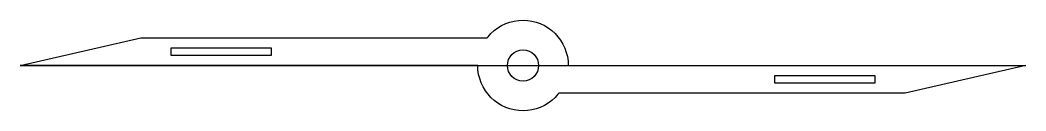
# Model space of a CAD drawing. Header units: millimetres. Extents: x -75 to 75, y -7 to 7.
import ezdxf

# ---------------------------------------------------------------- set-up
doc = ezdxf.new("R2010")
doc.units = ezdxf.units.MM
for name, color, linetype in [('CUT_INNER', 6, 'Continuous'), ('CUT_OUTER', 1, 'Continuous'), ('GUIDE', 3, 'Continuous')]:
    doc.layers.add(name, color=color, linetype=linetype)

msp = doc.modelspace()

# ---------------------------------------------------------------- linework, layer by layer
at = {"layer": 'CUT_INNER'}
for points in [[(-52.5, 1.5625), (-37.5, 1.5625), (-37.5, 2.5625), (-52.5, 2.5625)], [(37.5, -2.5625), (52.5, -2.5625), (52.5, -1.5625), (37.5, -1.5625)]]:
    msp.add_lwpolyline(points, close=True, dxfattribs=at)
msp.add_circle((0, 0), 2.33, dxfattribs=at)
at = {"layer": 'CUT_OUTER'}
msp.add_lwpolyline([(57, -4.125), (5.3344, -4.125), (5.2178, -4.2822), (4.773, -4.773), (4.2822, -5.2178), (3.7501, -5.6124), (3.1819, -5.953), (2.5831, -6.2362), (1.9594, -6.4593), (1.3169, -6.6203), (0.6616, -6.7175), (0, -6.75), (-0.6616, -6.7175), (-1.3169, -6.6203), (-1.9594, -6.4593), (-2.5831, -6.2362), (-3.1819, -5.953), (-3.7501, -5.6124), (-4.2822, -5.2178), (-4.773, -4.773), (-5.2178, -4.2822), (-5.6124, -3.7501), (-5.953, -3.1819), (-6.2362, -2.5831), (-6.4593, -1.9594), (-6.6203, -1.3169), (-6.7175, -0.6616), (-6.75, 0), (-57, 0), (-75, 0), (-57, 4.125), (-5.3344, 4.125), (-5.2178, 4.2822), (-4.773, 4.773), (-4.2822, 5.2178), (-3.7501, 5.6124), (-3.1819, 5.953), (-2.5831, 6.2362), (-1.9594, 6.4593), (-1.3169, 6.6203), (-0.6616, 6.7175), (0, 6.75), (0.6616, 6.7175), (1.3169, 6.6203), (1.9594, 6.4593), (2.5831, 6.2362), (3.1819, 5.953), (3.7501, 5.6124), (4.2822, 5.2178), (4.773, 4.773), (5.2178, 4.2822), (5.6124, 3.7501), (5.953, 3.1819), (6.2362, 2.5831), (6.4593, 1.9594), (6.6203, 1.3169), (6.7175, 0.6616), (6.75, 0), (75, 0)], close=True, dxfattribs=at)
at = {"layer": 'GUIDE'}
msp.add_lwpolyline([(-75, 0), (75, 0)], dxfattribs=at)

doc.saveas('drawing.dxf')
